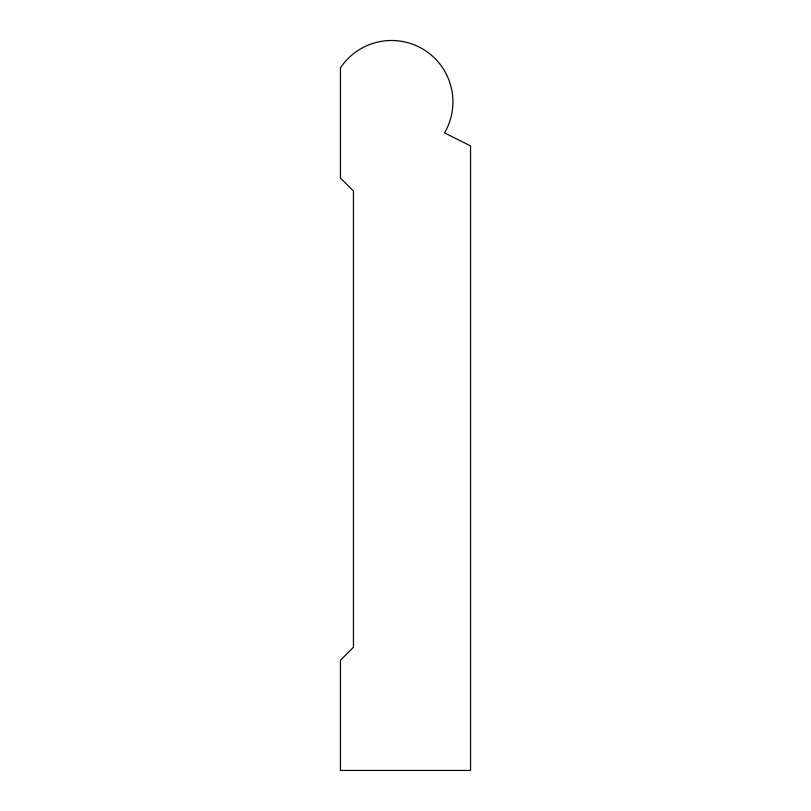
<?xml version="1.0" encoding="UTF-8"?>
<svg xmlns="http://www.w3.org/2000/svg" width="811" height="811" viewBox="0 0 811 811"><rect width="100%" height="100%" fill="white"/><g stroke="black" fill="none" stroke-linecap="round" stroke-linejoin="round"><path stroke-width="1.22" d="M353.454 647.249L340.448 660.255L340.448 770.45L470.552 770.45L470.552 145.919L444.529 132.903A61.403 61.403 0 0 0 424.082 49.826A61.403 61.403 0 0 0 340.448 67.85L340.448 178.045L353.454 191.051L353.454 647.249"/></g></svg>
